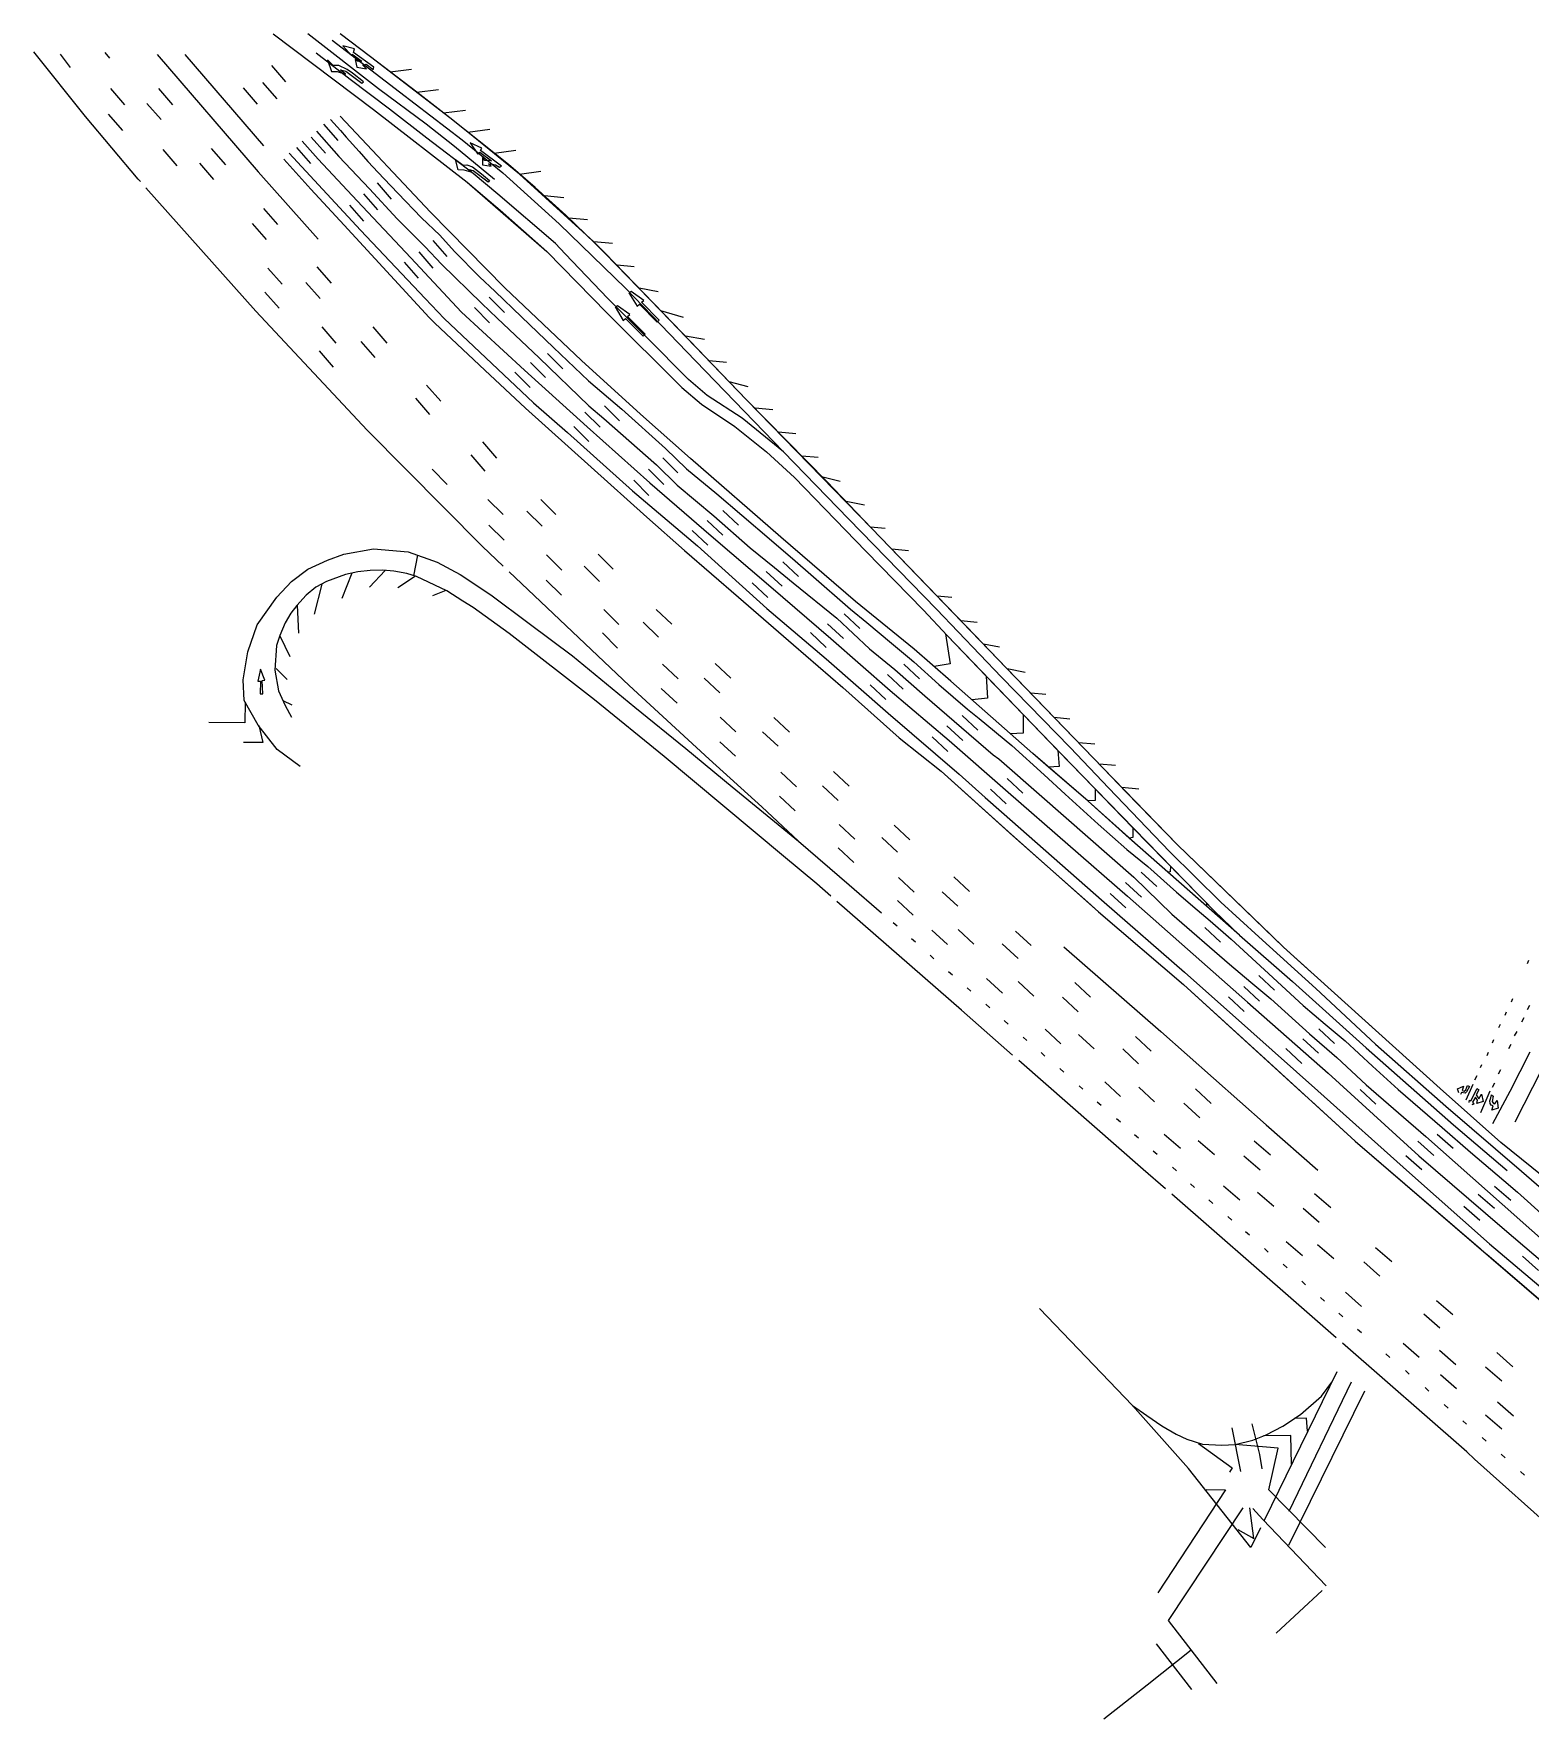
# Model space of a CAD drawing. Extents: x 6448775 to 6456929, y 1869110 to 1876805.
# Drawn here: x 6451012 to 6451918, y 1872421 to 1873442 of the extents above; entities that cross this region are included whole.
import ezdxf

# ---------------------------------------------------------------- set-up
doc = ezdxf.new("R2010")
doc.units = 0
doc.header["$LTSCALE"] = 100
doc.header["$MEASUREMENT"] = 0
doc.linetypes.add('D5', pattern=[1.05, 1, -0.05])
doc.layers.get('0').update_dxf_attribs({"color": 1, "linetype": 'CONTINUOUS'})
doc.layers.add('150', color=3, linetype='D5')
doc.layers.add('154', color=3, linetype='CONTINUOUS')

msp = doc.modelspace()

# ---------------------------------------------------------------- linework, layer by layer
for points in [[(6451157.3, 1873441.6), (6451218, 1873395.8), (6451274.7, 1873351.8), (6451322.9, 1873309.9), (6451359.4, 1873272.4), (6451404.5, 1873227.6), (6451416.4, 1873217.5), (6451436.7, 1873203.9), (6451455.8, 1873188.5), (6451472.8, 1873173), (6451516, 1873128.4), (6451550.7, 1873092.8), (6451565.1, 1873077.3), (6451588.8, 1873052.7), (6451611, 1873029.6), (6451632, 1873007.8), (6451647.1, 1872992.2), (6451677.5, 1872961), (6451726.6, 1872910.8)], [(6451193, 1873437.8), (6451233.7, 1873406.4), (6451271.7, 1873377.4), (6451296.3, 1873357.5), (6451330.4, 1873326.6), (6451370.8, 1873287.4), (6451412.9, 1873243.7), (6451466, 1873188.5), (6451505.5, 1873148.1), (6451558.6, 1873093.3), (6451597.9, 1873052.2), (6451639.5, 1873009.5), (6451663, 1872985), (6451699.6, 1872946.7), (6451730.7, 1872915.9), (6451753.7, 1872895), (6451788.2, 1872863.7), (6451824.3, 1872830), (6451866.8, 1872792.5), (6451912.6, 1872753.1), (6451959.3, 1872712.5)], [(6451944.8, 1872734.3), (6451900.1, 1872770.5), (6451863.4, 1872803.1), (6451863.4, 1872803.1), (6451768.6, 1872888.7), (6451704.5, 1872950.7), (6451659.4, 1872997.1), (6451601.5, 1873057.2), (6451519.3, 1873142.4), (6451443.8, 1873220.1), (6451391.9, 1873274), (6451351.3, 1873315.6), (6451306.3, 1873356.7), (6451275.2, 1873382.1), (6451264.3, 1873390.7), (6451244.2, 1873406.2), (6451216.3, 1873427.7), (6451197.9, 1873441.6)], [(6451466, 1873188.5), (6451441, 1873208.9), (6451420, 1873222.7), (6451408.6, 1873232.4), (6451383.2, 1873258), (6451359.9, 1873281.4), (6451334.1, 1873308.4), (6451328.1, 1873314.6), (6451293.2, 1873344.6), (6451278.3, 1873357), (6451250.4, 1873378.4), (6451227.7, 1873396), (6451204, 1873414), (6451183.3, 1873429.8)], [(6451192, 1873389.7), (6451198.1, 1873383), (6451201.6, 1873379.1), (6451209.3, 1873370.3), (6451214.7, 1873364.3), (6451220.8, 1873357.7), (6451224.4, 1873353.9), (6451232.8, 1873345.2), (6451247.1, 1873330.2), (6451258.2, 1873319.7), (6451267, 1873309.8), (6451282.2, 1873294.4), (6451291.6, 1873285.6), (6451307.6, 1873270.3), (6451326.9, 1873251.8), (6451348.1, 1873231.5), (6451368.2, 1873214.3), (6451394.7, 1873190.6), (6451407.4, 1873178.3), (6451425.7, 1873163.2), (6451440.8, 1873150.3), (6451458.9, 1873134.8), (6451473.1, 1873122.6), (6451482.7, 1873114.4), (6451506.7, 1873093.3), (6451516.5, 1873085.2), (6451531.5, 1873072.7), (6451542.4, 1873063.7), (6451545, 1873061.5), (6451560, 1873047.8), (6451577.5, 1873032.7), (6451584.4, 1873027.1), (6451604.2, 1873010.9), (6451623.7, 1872993), (6451636.5, 1872981.3), (6451656.4, 1872963.2), (6451673.9, 1872947.9), (6451686.6, 1872937.6), (6451703.8, 1872922.1), (6451716.4, 1872911.4), (6451724.2, 1872904.7), (6451737, 1872893.6), (6451757, 1872875.1), (6451780.5, 1872853.4), (6451793.7, 1872842.2), (6451805.9, 1872832), (6451822.5, 1872816.6), (6451838, 1872802.6), (6451864.6, 1872779.5), (6451881.8, 1872764.7), (6451901.8, 1872747.5), (6451910.1, 1872740.4), (6451926.4, 1872725.7)], [(6451722.1, 1872913.5), (6451693.6, 1872938.6), (6451675.3, 1872954.8), (6451650.4, 1872977.1), (6451626.4, 1872997.7), (6451616.9, 1873005.9), (6451567.3, 1873049.8), (6451545.1, 1873069.2), (6451509.6, 1873098), (6451464.4, 1873137), (6451409.9, 1873184.5), (6451379.5, 1873211.4), (6451343.8, 1873243.9), (6451297.6, 1873287.9), (6451252.5, 1873333.7), (6451197.8, 1873391.7)], [(6451174.9, 1873376.7), (6451184.6, 1873365.8), (6451208.2, 1873340.4), (6451240.6, 1873305.9), (6451271.3, 1873273.2), (6451309.5, 1873238), (6451347.3, 1873203.6), (6451385.2, 1873169.8), (6451422.3, 1873137.7), (6451458.4, 1873106.8), (6451494.8, 1873075.5), (6451530.6, 1873044.1), (6451566.3, 1873013.9), (6451602, 1872982.5), (6451674.2, 1872919.6), (6451746.8, 1872855.5), (6451795.6, 1872812.5), (6451850.5, 1872762.5), (6451900.9, 1872719.1), (6451933.8, 1872690.9)], [(6451183.5, 1873382.7), (6451197, 1873367.4), (6451215.7, 1873347.7), (6451232.4, 1873329.6), (6451249.4, 1873312.6), (6451259.2, 1873302.1), (6451283.5, 1873278.4), (6451292.9, 1873269.4), (6451318.2, 1873245.5), (6451348.4, 1873216.5), (6451357.3, 1873208.7), (6451389.2, 1873180.7), (6451401.7, 1873168.3), (6451423.9, 1873149.9), (6451446, 1873130.5), (6451460.7, 1873118.5), (6451472, 1873109.3), (6451498.3, 1873087.8), (6451518.2, 1873069.3), (6451533.5, 1873056.8), (6451551.6, 1873040.8), (6451569.4, 1873025.5), (6451593, 1873005.2), (6451596.3, 1873002.8), (6451622.3, 1872980), (6451678, 1872931.2), (6451701, 1872908.8), (6451735.9, 1872878.5), (6451748.8, 1872867.5), (6451760.9, 1872857.4), (6451784.4, 1872836.2), (6451800.8, 1872821.9), (6451818.6, 1872805.3), (6451854.7, 1872774.1), (6451900.8, 1872733.1), (6451936.8, 1872701.2)], [(6451163.7, 1873365.7), (6451180.2, 1873347.6), (6451200.2, 1873325.8), (6451223.7, 1873300.4), (6451251.8, 1873269.9), (6451255.1, 1873266.4), (6451285.4, 1873238), (6451310, 1873215), (6451349.7, 1873179.3), (6451383.4, 1873149), (6451406.3, 1873128.9), (6451438.9, 1873100.6), (6451472.2, 1873071.8), (6451501.9, 1873046), (6451536.1, 1873015.4), (6451561.5, 1872995.2), (6451604.8, 1872956.2), (6451650.2, 1872915.9), (6451656.7, 1872910.1), (6451656.7, 1872910.1), (6451708, 1872866.2), (6451757.6, 1872821), (6451812, 1872771.4), (6451812, 1872771.4), (6451812, 1872771.4), (6451812, 1872771.4), (6451954.6, 1872648.6)], [(6451167, 1873369.4), (6451210.2, 1873322.8), (6451249.4, 1873281.3), (6451260.7, 1873269.2), (6451314.8, 1873218.3), (6451335.4, 1873200.2), (6451374.8, 1873164.9), (6451414, 1873131.6), (6451456.1, 1873093.8), (6451492, 1873063.3), (6451529.5, 1873030.3), (6451572.4, 1872993.5), (6451588.1, 1872979.3), (6451597.9, 1872970.6), (6451660, 1872915.9), (6451708.7, 1872873.6), (6451748.8, 1872837.9), (6451789.3, 1872801.8), (6451844.9, 1872752.2), (6451893.2, 1872709.1), (6451926.8, 1872680.8)]]:
    msp.add_lwpolyline(points)
at = {"layer": '150'}
for points in [[(6451157.3, 1873441.6), (6451218, 1873395.8), (6451274.7, 1873351.8), (6451294.6, 1873334.8), (6451322.9, 1873309.9), (6451359.4, 1873272.4), (6451404.5, 1873227.6), (6451416.4, 1873217.5), (6451436.7, 1873203.9), (6451455.8, 1873188.5), (6451472.8, 1873173), (6451516, 1873128.4), (6451550.7, 1873092.8), (6451565.1, 1873077.3), (6451622.4, 1873017.8), (6451647.1, 1872992.2), (6451726.6, 1872910.8), (6451741.9, 1872896), (6451693.6, 1872938.6), (6451650.4, 1872977.1), (6451616.9, 1873005.9), (6451567.3, 1873049.8), (6451545.1, 1873069.2), (6451509.6, 1873098), (6451464.4, 1873137), (6451409.9, 1873184.5), (6451379.5, 1873211.4), (6451343.8, 1873243.9), (6451297.6, 1873287.9), (6451252.5, 1873333.7), (6451197.8, 1873391.7)], [(6451900.1, 1872770.5), (6451863.4, 1872803.1), (6451768.6, 1872888.7), (6451761.2, 1872896), (6451704.5, 1872950.7), (6451673.4, 1872982.6), (6451659.4, 1872997.1), (6451600.4, 1873058.2), (6451582, 1873077.3), (6451519.3, 1873142.4), (6451492.4, 1873170.6), (6451443.8, 1873220.1), (6451399.6, 1873266), (6451358.1, 1873309.1), (6451334.4, 1873331.8), (6451315.8, 1873348.5), (6451299.7, 1873362.5), (6451264.3, 1873390.7), (6451216.3, 1873427.7), (6451197.9, 1873441.6)], [(6451475.2, 1872952.9), (6451452.9, 1872973.7), (6451421.1, 1873002.5), (6451372.7, 1873047.2), (6451284, 1873131.3), (6451214.2, 1873201.6), (6451146.9, 1873273.8), (6451075.7, 1873353.7), (6451043.8, 1873391.6), (6451012.5, 1873430.6)], [(6451087.2, 1873429.1), (6451148.2, 1873358.1), (6451184.5, 1873317.3)], [(6451104, 1873429), (6451151.5, 1873373.8)], [(6451173.6, 1872998), (6451159.8, 1873008.3), (6451148.3, 1873023.2), (6451139.8, 1873038), (6451139.1, 1873050.6), (6451142, 1873067.5), (6451147.7, 1873083.9), (6451159.6, 1873100.6), (6451168.4, 1873110), (6451178.4, 1873117.5), (6451190.2, 1873122.9), (6451200.1, 1873126.6), (6451218.1, 1873129.8), (6451239.1, 1873128.1), (6451256.6, 1873121.7), (6451270.5, 1873114.3), (6451289, 1873102), (6451312.2, 1873084.7), (6451338.4, 1873065)], [(6451244, 1873113.1), (6451238.2, 1873115), (6451230.4, 1873116.4), (6451223.7, 1873116.9), (6451216.1, 1873116.7), (6451208.6, 1873115.9), (6451201.2, 1873114.4), (6451189.6, 1873110), (6451183.2, 1873106.6), (6451177.3, 1873101.7), (6451171.6, 1873095.5), (6451168, 1873091), (6451164.6, 1873085.1), (6451161.4, 1873077.4), (6451159.4, 1873071.4), (6451158.4, 1873056.4)], [(6451935.1, 1872533.3), (6451884.1, 1872578.8), (6451879.6, 1872583.2), (6451776.3, 1872673.4), (6451683.7, 1872754.2), (6451573.7, 1872850.5), (6451486.3, 1872927), (6451466, 1872943.9), (6451393.9, 1873004.2), (6451351.7, 1873038.4), (6451300.2, 1873078.6), (6451278.3, 1873094.3), (6451272, 1873098.2), (6451262.4, 1873104.4), (6451244, 1873113.1)], [(6451338.4, 1873065), (6451376.2, 1873034.1), (6451407, 1873008.9), (6451435.1, 1872985.7), (6451475.2, 1872952.9), (6451505.8, 1872926.5), (6451525.3, 1872909.5)], [(6451158.4, 1873056.4), (6451160.6, 1873043.8), (6451164.6, 1873035.1), (6451168.5, 1873027.9)], [(6451561.5, 1872995.2), (6451602, 1872958.8), (6451656.7, 1872910.1), (6451708, 1872866.2), (6451812, 1872771.4), (6451954.6, 1872648.6)], [(6451635.6, 1872889), (6451694.4, 1872837.6), (6451758.2, 1872781.2), (6451789.4, 1872753.8)], [(6451800.8, 1872631.6), (6451748.9, 1872525.3), (6451711.1, 1872573.2), (6451677.3, 1872611.3), (6451620.9, 1872670)], [(6451677.3, 1872611.3), (6451686, 1872605.3), (6451694.9, 1872599), (6451703.6, 1872593.9), (6451710.2, 1872590.9), (6451719.5, 1872587.9), (6451731.2, 1872587.3), (6451739.3, 1872587.6), (6451750.1, 1872590.3), (6451758.2, 1872593.6), (6451768.1, 1872598.7), (6451778.9, 1872605.9), (6451791.5, 1872617), (6451797.8, 1872625.5)]]:
    msp.add_lwpolyline(points, dxfattribs=at)
at = {"layer": '154'}
for points in [[(6451178.3, 1873441.7), (6451221, 1873408.5), (6451249.9, 1873387.2), (6451267.1, 1873373.6), (6451291.3, 1873353.6)], [(6451034.7, 1873421.2), (6451028.6, 1873429.2)], [(6451058.5, 1873426.8), (6451055.8, 1873430.3)], [(6451156.3, 1873422.4), (6451164.8, 1873412.6)], [(6451228.2, 1873418.5), (6451241.1, 1873420.2)], [(6451058.9, 1873408.5), (6451067.4, 1873398.7)], [(6451088, 1873408.4), (6451096.5, 1873398.6)], [(6451139.1, 1873408.9), (6451147.7, 1873399.1)], [(6451150.9, 1873412.1), (6451159.5, 1873402.3)], [(6451244.2, 1873406.2), (6451257.3, 1873407.9)], [(6451081, 1873399.5), (6451089.5, 1873389.7)], [(6451057.6, 1873392.9), (6451066.1, 1873383.1)], [(6451187.8, 1873386.8), (6451196.4, 1873377)], [(6451260.4, 1873393.7), (6451273.7, 1873395.4)], [(6451180.4, 1873379.1), (6451189, 1873369.3)], [(6451275.2, 1873382.1), (6451288.4, 1873383.8)], [(6451090.6, 1873371.5), (6451099.1, 1873361.7)], [(6451119.9, 1873372.1), (6451128.5, 1873362.2)], [(6451171.4, 1873372.8), (6451179.9, 1873363)], [(6451291, 1873369.4), (6451304.2, 1873371.2)], [(6451112.7, 1873363.2), (6451121.3, 1873353.4)], [(6451306.3, 1873356.7), (6451319.2, 1873358.4)], [(6451211.9, 1873344.8), (6451220.5, 1873335)], [(6451220.2, 1873351.3), (6451228.7, 1873341.5)], [(6451151.5, 1873335.9), (6451160, 1873326.1)], [(6451203.5, 1873337.9), (6451212, 1873328.1)], [(6451333.1, 1873342.4), (6451321.4, 1873343.5)], [(6451144.6, 1873326.8), (6451153.1, 1873317)], [(6451347.6, 1873329), (6451336.3, 1873330)], [(6451253.9, 1873316.5), (6451262.4, 1873306.7)], [(6451362.7, 1873314.6), (6451351.3, 1873315.6)], [(6451245.4, 1873309.6), (6451253.9, 1873299.8)], [(6451154.2, 1873299.8), (6451162.7, 1873290)], [(6451183.8, 1873300.5), (6451192.4, 1873290.7)], [(6451236.5, 1873303.4), (6451245, 1873293.6)], [(6451375.8, 1873300.5), (6451365.5, 1873301.5)], [(6451152.4, 1873285.3), (6451160.9, 1873275.5)], [(6451177.1, 1873291.1), (6451185.7, 1873281.3)], [(6451390.3, 1873285.5), (6451378.7, 1873287.7)], [(6451288.3, 1873266.7), (6451279.1, 1873275.9)], [(6451297.2, 1873272.9), (6451288, 1873282.1)], [(6451405.5, 1873269.9), (6451391.9, 1873274)], [(6451186.7, 1873264.2), (6451195.2, 1873254.3)], [(6451217.7, 1873264.2), (6451226.2, 1873254.3)], [(6451210.4, 1873255.4), (6451218.9, 1873245.6)], [(6451418.3, 1873256.5), (6451406.8, 1873258.5)], [(6451185.2, 1873249.7), (6451193.7, 1873239.9)], [(6451322.2, 1873233.5), (6451313.1, 1873242.7)], [(6451332.5, 1873238.9), (6451323.3, 1873248.1)], [(6451431.6, 1873242.7), (6451421.1, 1873243.6)], [(6451312.8, 1873227.6), (6451303.6, 1873236.8)], [(6451250.2, 1873229), (6451258.7, 1873219.2)], [(6451444.8, 1873228), (6451433.3, 1873231)], [(6451243.5, 1873221), (6451252, 1873211.2)], [(6451355.1, 1873203.4), (6451345.9, 1873212.6)], [(6451366.9, 1873207.3), (6451357.7, 1873216.5)], [(6451459.7, 1873213.9), (6451448.9, 1873214.9)], [(6451348.4, 1873194.8), (6451339.3, 1873203.9)], [(6451283.9, 1873194.6), (6451292.4, 1873184.8)], [(6451473.5, 1873199.5), (6451463, 1873200.5)], [(6451276.9, 1873186.7), (6451285.5, 1873176.8)], [(6451402.2, 1873175.8), (6451393, 1873185)], [(6451487, 1873185.1), (6451477.2, 1873186)], [(6451262.7, 1873168.8), (6451253.5, 1873178)], [(6451384.7, 1873162.2), (6451375.5, 1873171.4)], [(6451393.6, 1873168.8), (6451384.4, 1873178)], [(6451500.3, 1873170.7), (6451489.8, 1873173.2)], [(6451296.5, 1873150.6), (6451287.3, 1873159.8)], [(6451320, 1873143.5), (6451310.8, 1873152.7)], [(6451328.4, 1873150.6), (6451319.2, 1873159.8)], [(6451429.4, 1873153.1), (6451438.9, 1873144.2)], [(6451515, 1873156.3), (6451504, 1873158.4)], [(6451297.1, 1873135), (6451287.9, 1873144.2)], [(6451410.9, 1873140.9), (6451420.4, 1873132)], [(6451419.9, 1873147), (6451429.4, 1873138.1)], [(6451527.6, 1873142.1), (6451518.8, 1873142.9)], [(6451242.5, 1873113.6), (6451244.8, 1873126)], [(6451331.9, 1873117), (6451322.7, 1873126.2)], [(6451363.1, 1873117.6), (6451353.9, 1873126.7)], [(6451465.7, 1873121.9), (6451475.2, 1873113)], [(6451541.7, 1873128.7), (6451531.6, 1873129.6)], [(6451204.9, 1873115.1), (6451198.9, 1873099.7)], [(6451225.2, 1873116.7), (6451215.7, 1873106.7)], [(6451243.4, 1873113.3), (6451232.8, 1873106.3)], [(6451331.7, 1873101.7), (6451322.5, 1873110.9)], [(6451354.7, 1873110.1), (6451345.5, 1873119.3)], [(6451455.7, 1873116.2), (6451465.2, 1873107.3)], [(6451186.8, 1873108.5), (6451182.2, 1873090.3)], [(6451261.9, 1873104.7), (6451253.7, 1873101.4)], [(6451447.2, 1873109.3), (6451456.7, 1873100.4)], [(6451568, 1873100.3), (6451559.1, 1873101.1)], [(6451171.8, 1873095.8), (6451172.6, 1873078.8)], [(6451366.5, 1873084), (6451357.3, 1873093.2)], [(6451389.1, 1873093.2), (6451398.6, 1873084.3)], [(6451502.7, 1873090.4), (6451512.2, 1873081.6)], [(6451390.4, 1873076.3), (6451381.2, 1873085.5)], [(6451492.8, 1873084.4), (6451502.3, 1873075.6)], [(6451583.3, 1873085.3), (6451573.4, 1873086.2)], [(6451161.3, 1873077.1), (6451167.5, 1873064.7)], [(6451365.7, 1873069.7), (6451356.5, 1873078.9)], [(6451482.5, 1873079.1), (6451492, 1873070.2)], [(6451564.2, 1873078.3), (6451567, 1873060.2), (6451557.2, 1873058.7)], [(6451596.8, 1873070.3), (6451587, 1873072.1)], [(6451392.8, 1873060), (6451402.3, 1873051.2)], [(6451424.7, 1873060.4), (6451434.2, 1873051.6)], [(6451538.9, 1873060), (6451548.4, 1873051.2)], [(6451159.2, 1873057.4), (6451165.8, 1873050.8)], [(6451418.1, 1873051.5), (6451427.6, 1873042.6)], [(6451529, 1873053.8), (6451538.5, 1873045)], [(6451588.8, 1873052.7), (6451589.6, 1873039.4), (6451580.2, 1873038.4)], [(6451612.4, 1873055), (6451601.5, 1873057.2)], [(6451392.1, 1873045.3), (6451401.7, 1873036.4)], [(6451518.5, 1873047.6), (6451528, 1873038.7)], [(6451624.9, 1873041.6), (6451615.7, 1873042.4)], [(6451140.4, 1873037), (6451140.2, 1873024.6), (6451118.4, 1873024.8)], [(6451163.2, 1873038.1), (6451168.6, 1873035.5)], [(6451574.1, 1873028.9), (6451583.6, 1873020)], [(6451611, 1873029.6), (6451611.1, 1873018.3), (6451603.4, 1873017.9)], [(6451148.6, 1873022.9), (6451151.1, 1873012.7), (6451139.3, 1873012.7)], [(6451427.7, 1873027.9), (6451437.2, 1873019.1)], [(6451453.4, 1873019.1), (6451462.9, 1873010.3)], [(6451460.3, 1873027.7), (6451469.8, 1873018.8)], [(6451565, 1873022.7), (6451574.6, 1873013.8)], [(6451639.4, 1873026.8), (6451629.9, 1873027.7)], [(6451427.5, 1873013.1), (6451437, 1873004.3)], [(6451556, 1873016), (6451565.5, 1873007.1)], [(6451632, 1873007.8), (6451632.9, 1872998.1), (6451626.4, 1872997.7)], [(6451654.5, 1873011.6), (6451644.6, 1873012.5)], [(6451666.9, 1872998.6), (6451657.1, 1872999.5)], [(6451464.5, 1872994.6), (6451474, 1872985.8)], [(6451496.4, 1872995), (6451505.9, 1872986.2)], [(6451601.4, 1872990.8), (6451610.9, 1872981.9)], [(6451463.7, 1872980.1), (6451473.2, 1872971.2)], [(6451489.6, 1872986.4), (6451499.1, 1872977.5)], [(6451591.3, 1872984.3), (6451600.8, 1872975.5)], [(6451654.7, 1872984.3), (6451654.7, 1872977.5), (6451650.1, 1872977.3)], [(6451681.1, 1872984.4), (6451670.7, 1872985.3)], [(6451499.7, 1872963), (6451509.2, 1872954.1)], [(6451533, 1872962.6), (6451542.5, 1872953.7)], [(6451677.5, 1872961), (6451677.5, 1872955.2), (6451675.3, 1872954.8)], [(6451499.1, 1872948.8), (6451508.6, 1872940)], [(6451525.5, 1872955.1), (6451535, 1872946.2)], [(6451700.2, 1872937.8), (6451700.1, 1872934.3), (6451698.5, 1872934.2)], [(6451535.7, 1872930.9), (6451545.2, 1872922)], [(6451569.1, 1872931.3), (6451578.6, 1872922.4)], [(6451673.1, 1872927.9), (6451682.6, 1872919)], [(6451682.5, 1872934.2), (6451692, 1872925.4)], [(6451535.1, 1872917), (6451544.6, 1872908.1)], [(6451562.1, 1872922.3), (6451571.6, 1872913.5)], [(6451663.8, 1872921.3), (6451673.3, 1872912.5)], [(6451722.1, 1872915.5), (6451722.1, 1872913.5)], [(6451534.8, 1872901.4), (6451532.4, 1872903.5)], [(6451555.9, 1872899.1), (6451565.4, 1872890.3)], [(6451571.8, 1872899.5), (6451581.3, 1872890.6)], [(6451606.4, 1872898.5), (6451615.9, 1872889.7)], [(6451720.9, 1872900.6), (6451730.4, 1872891.7)], [(6451741.9, 1872896), (6451774, 1872868), (6451818.6, 1872827.7), (6451871.5, 1872781.2), (6451904, 1872753.5)], [(6451545.9, 1872891.7), (6451543.6, 1872893.8)], [(6451598.4, 1872890.8), (6451608, 1872881.9)], [(6451557.1, 1872881.7), (6451554.8, 1872883.8)], [(6451916.9, 1872880.6), (6451916.1, 1872878.7)], [(6451568.4, 1872871.7), (6451566, 1872873.8)], [(6451589, 1872869.7), (6451598.5, 1872860.8)], [(6451608.1, 1872867.9), (6451617.6, 1872859)], [(6451642.4, 1872867.3), (6451651.9, 1872858.5)], [(6451744.5, 1872865), (6451754, 1872856.1)], [(6451753.6, 1872871.5), (6451763.1, 1872862.7)], [(6451579.5, 1872862), (6451577.2, 1872864.1)], [(6451634.8, 1872858.4), (6451644.3, 1872849.6)], [(6451735.3, 1872858.7), (6451744.8, 1872849.8)], [(6451907.1, 1872857.4), (6451906.3, 1872855.4)], [(6451590.9, 1872852.1), (6451588.5, 1872854.2)], [(6451903.3, 1872849.4), (6451902.5, 1872847.4)], [(6451912.7, 1872843.5), (6451914.1, 1872846.1)], [(6451916.3, 1872851), (6451917.7, 1872853.6)], [(6451602, 1872842.2), (6451599.6, 1872844.3)], [(6451613.4, 1872832.2), (6451611, 1872834.3)], [(6451624.3, 1872839.1), (6451633.8, 1872830.2)], [(6451644.5, 1872835.9), (6451654, 1872827.1)], [(6451679, 1872834.6), (6451688.5, 1872825.8)], [(6451790, 1872839.3), (6451799.5, 1872830.5)], [(6451899.6, 1872842), (6451898.7, 1872840)], [(6451908.4, 1872835.1), (6451909.9, 1872837.7)], [(6451624.2, 1872822.8), (6451621.9, 1872824.9)], [(6451671.4, 1872827.1), (6451680.9, 1872818.2)], [(6451770.1, 1872827.3), (6451779.6, 1872818.4)], [(6451780.3, 1872833.3), (6451789.8, 1872824.5)], [(6451892.5, 1872825), (6451891.7, 1872823)], [(6451895.6, 1872832.7), (6451894.8, 1872830.7)], [(6451895.2, 1872782), (6451905.8, 1872801.6), (6451917.8, 1872825.4)], [(6451905, 1872827.4), (6451906.4, 1872830.1)], [(6451635.6, 1872813.1), (6451633.2, 1872815.2)], [(6451888.4, 1872817.6), (6451887.6, 1872815.7)], [(6451898.6, 1872812), (6451900, 1872814.7)], [(6451908.7, 1872783), (6451924.9, 1872814.7)], [(6451647.2, 1872802.7), (6451644.9, 1872804.8)], [(6451660.4, 1872807.2), (6451669.9, 1872798.3)], [(6451681.1, 1872804), (6451690.6, 1872795.2)], [(6451874.6, 1872800.5), (6451873.9, 1872802.9), (6451877.4, 1872804.6), (6451876.7, 1872802), (6451877.9, 1872801.6), (6451878.9, 1872802.4), (6451879.6, 1872803.9), (6451880, 1872805), (6451881.1, 1872804.4), (6451879.4, 1872801.2), (6451878.4, 1872800.3), (6451876.3, 1872800.8), (6451875.6, 1872799.6)], [(6451879.2, 1872796.4), (6451883.4, 1872805.9)], [(6451884.3, 1872808.4), (6451885.8, 1872811.1)], [(6451895, 1872804), (6451896.4, 1872806.6)], [(6451658.3, 1872792.8), (6451655.9, 1872794.9)], [(6451708.3, 1872794.3), (6451717.9, 1872785.5)], [(6451715.4, 1872803), (6451724.9, 1872794.1)], [(6451814.9, 1872802.5), (6451824.4, 1872793.6)], [(6451880.9, 1872794.8), (6451881.1, 1872796.1), (6451881.9, 1872795.7), (6451885.7, 1872803.1), (6451886.8, 1872802.4), (6451885.2, 1872799.4), (6451886.8, 1872796.9), (6451888.3, 1872799.8), (6451889.3, 1872795.4), (6451885.6, 1872794.2), (6451886, 1872796.1), (6451884.8, 1872797.9), (6451882.9, 1872795), (6451883.7, 1872793.7), (6451882.6, 1872793.3)], [(6451887.9, 1872788.6), (6451893.7, 1872801.8)], [(6451669.9, 1872782.8), (6451667.6, 1872784.9)], [(6451680.9, 1872773.1), (6451678.5, 1872775.2)], [(6451696.4, 1872775.6), (6451706.3, 1872767)], [(6451861.5, 1872775.6), (6451871.3, 1872767)], [(6451692.1, 1872763.2), (6451689.8, 1872765.3)], [(6451716.9, 1872771.7), (6451726.8, 1872763.2)], [(6451750.9, 1872771.5), (6451760.7, 1872763)], [(6451849.8, 1872771.2), (6451859.6, 1872762.7)], [(6451703.9, 1872753.4), (6451701.5, 1872755.5)], [(6451744.6, 1872762.4), (6451754.4, 1872753.9)], [(6451842.5, 1872762.7), (6451852.3, 1872754.2)], [(6451714.7, 1872743.3), (6451712.4, 1872745.5)], [(6451732.3, 1872744.3), (6451742.1, 1872735.7)], [(6451896.3, 1872744), (6451906.1, 1872735.5)], [(6451725.9, 1872733.6), (6451723.5, 1872735.8)], [(6451752.9, 1872740.4), (6451762.7, 1872731.9)], [(6451787.4, 1872739.6), (6451797.2, 1872731.1)], [(6451886.3, 1872739.3), (6451896.2, 1872730.8)], [(6451737.4, 1872723.4), (6451735, 1872725.6)], [(6451780.4, 1872730.7), (6451790.2, 1872722.2)], [(6451877.6, 1872732), (6451887.4, 1872723.5)], [(6451748, 1872714.3), (6451745.6, 1872716.4)], [(6451759.4, 1872704.1), (6451757.1, 1872706.3)], [(6451770.2, 1872710.6), (6451780.1, 1872702)], [(6451789.2, 1872708.7), (6451799, 1872700.2)], [(6451824.3, 1872706.9), (6451834.1, 1872698.4)], [(6451913.1, 1872701.7), (6451922.9, 1872693.1)], [(6451770.8, 1872694.7), (6451768.4, 1872696.9)], [(6451817.1, 1872698.2), (6451826.9, 1872689.6)], [(6451782, 1872684.4), (6451779.7, 1872686.6)], [(6451793.4, 1872674.5), (6451791, 1872676.7)], [(6451806, 1872679.9), (6451815.8, 1872671.3)], [(6451861.2, 1872674.8), (6451871, 1872666.3)], [(6451804.5, 1872664.9), (6451802.1, 1872667.1)], [(6451853.4, 1872666.8), (6451863.2, 1872658.3)], [(6451815.7, 1872655.2), (6451813.4, 1872657.4)], [(6451832.9, 1872640.3), (6451830.5, 1872642.5)], [(6451840.9, 1872649), (6451850.7, 1872640.5)], [(6451862.9, 1872644.8), (6451872.8, 1872636.2)], [(6451897.6, 1872643.3), (6451907.4, 1872634.7)], [(6451844.7, 1872630.2), (6451842.4, 1872632.4)], [(6451890.8, 1872634.7), (6451900.6, 1872626.2)], [(6451771.8, 1872526.8), (6451817.8, 1872620.2)], [(6451772.1, 1872547.4), (6451809.7, 1872625.7)], [(6451856.6, 1872620), (6451854.2, 1872622.1)], [(6451863.5, 1872630), (6451873.3, 1872621.5)], [(6451868.2, 1872609.7), (6451865.8, 1872611.9)], [(6451898, 1872613.6), (6451907.8, 1872605.1)], [(6451749.4, 1872600.2), (6451754.1, 1872581.6), (6451755.4, 1872572.9)], [(6451783.2, 1872595.7), (6451782.5, 1872603.7), (6451775.1, 1872603.4)], [(6451879.3, 1872600), (6451877, 1872602.1)], [(6451890.8, 1872605.7), (6451900.7, 1872597.2)], [(6451737.3, 1872597.8), (6451742.5, 1872571.3)], [(6451773.5, 1872575.8), (6451773, 1872593.1), (6451756.4, 1872592.9)], [(6451891.2, 1872589.8), (6451888.8, 1872591.9)], [(6451717.1, 1872588.3), (6451737.6, 1872573.5), (6451735.9, 1872571)], [(6451765.4, 1872585.5), (6451739.3, 1872587.6)], [(6451793.9, 1872525.3), (6451759.8, 1872560.2), (6451765.4, 1872585.5)], [(6451902.6, 1872579.7), (6451900.3, 1872581.8)], [(6451914.4, 1872569.2), (6451912, 1872571.3)], [(6451721.9, 1872560.4), (6451733.6, 1872560.2), (6451692.5, 1872498)], [(6451744, 1872549.4), (6451698.8, 1872481.2)], [(6451740.9, 1872536.2), (6451750.6, 1872530.7), (6451748.3, 1872549.4)], [(6451750, 1872548.9), (6451756.1, 1872542.2)], [(6451794.5, 1872502.2), (6451756.1, 1872542.2)], [(6451792, 1872499.3), (6451764.1, 1872473.5)], [(6451698.8, 1872481.2), (6451728.2, 1872443)], [(6451691.6, 1872467), (6451713, 1872439.4)], [(6451712.7, 1872463.1), (6451686.2, 1872442.1), (6451659.8, 1872421.4)]]:
    msp.add_lwpolyline(points, dxfattribs=at)
for points in [[(6451206, 1873430.3), (6451206.6, 1873432.5), (6451199.4, 1873434.3), (6451204.8, 1873428.4), (6451205.2, 1873429.3), (6451210.9, 1873425.1), (6451208.8, 1873424.8), (6451207, 1873426.1), (6451207.9, 1873421.5), (6451213.9, 1873420.3), (6451211.6, 1873422.6), (6451213.7, 1873423.2), (6451217.8, 1873420), (6451218.2, 1873421.4)], [(6451190.3, 1873425.8), (6451192.6, 1873418.8), (6451196, 1873418.8), (6451201.1, 1873417.2), (6451198.1, 1873419.7), (6451201.3, 1873419), (6451211, 1873411.7), (6451211.9, 1873412.6), (6451205.4, 1873417.8), (6451202.2, 1873419.9), (6451197, 1873422.4), (6451193.7, 1873422.4)], [(6451295.5, 1873361.5), (6451282.8, 1873370.9), (6451283.5, 1873372.3), (6451276.5, 1873375.5), (6451281.2, 1873368.7), (6451282.3, 1873370), (6451289.4, 1873364.7), (6451285.4, 1873364.9), (6451284, 1873366.8), (6451283.9, 1873362.2), (6451289.3, 1873361.5), (6451287.6, 1873362.9), (6451290.1, 1873362.7), (6451291.9, 1873362.2), (6451294.3, 1873360.9)], [(6451288.2, 1873352.8), (6451287.5, 1873351.8), (6451278.3, 1873358.7), (6451276.1, 1873359.3), (6451277.1, 1873357.9), (6451272.9, 1873359), (6451269.2, 1873359.2), (6451267.7, 1873365.6), (6451272.3, 1873362.1), (6451274.5, 1873362.2), (6451278, 1873361), (6451283.4, 1873356.8)], [(6451389.6, 1873267.1), (6451390.8, 1873268.3), (6451380.1, 1873279.1), (6451381.5, 1873280.2), (6451374, 1873285.6), (6451372.6, 1873284.9), (6451377.5, 1873276.7), (6451379, 1873277.9)], [(6451381.2, 1873258.5), (6451382.4, 1873259.7), (6451371.7, 1873270.5), (6451373.1, 1873271.6), (6451365.7, 1873277), (6451364.2, 1873276.3), (6451369.1, 1873268.1), (6451370.6, 1873269.3)], [(6451151, 1873042), (6451150.7, 1873050.1), (6451152.3, 1873050.3), (6451149.6, 1873057.1), (6451148.1, 1873049.7), (6451149.6, 1873049.7), (6451149.5, 1873042.1)], [(6451895.5, 1872798.6), (6451894.9, 1872795.4), (6451895.7, 1872794.2), (6451896.5, 1872793.9), (6451897.9, 1872795.9), (6451898.4, 1872791.3), (6451894.6, 1872790), (6451895.4, 1872792.6), (6451894.3, 1872793.1), (6451893.6, 1872794.1), (6451893.4, 1872795.7), (6451894.1, 1872797.5), (6451894.4, 1872799.3)]]:
    msp.add_lwpolyline(points, close=True, dxfattribs=at)

doc.saveas('drawing.dxf')
